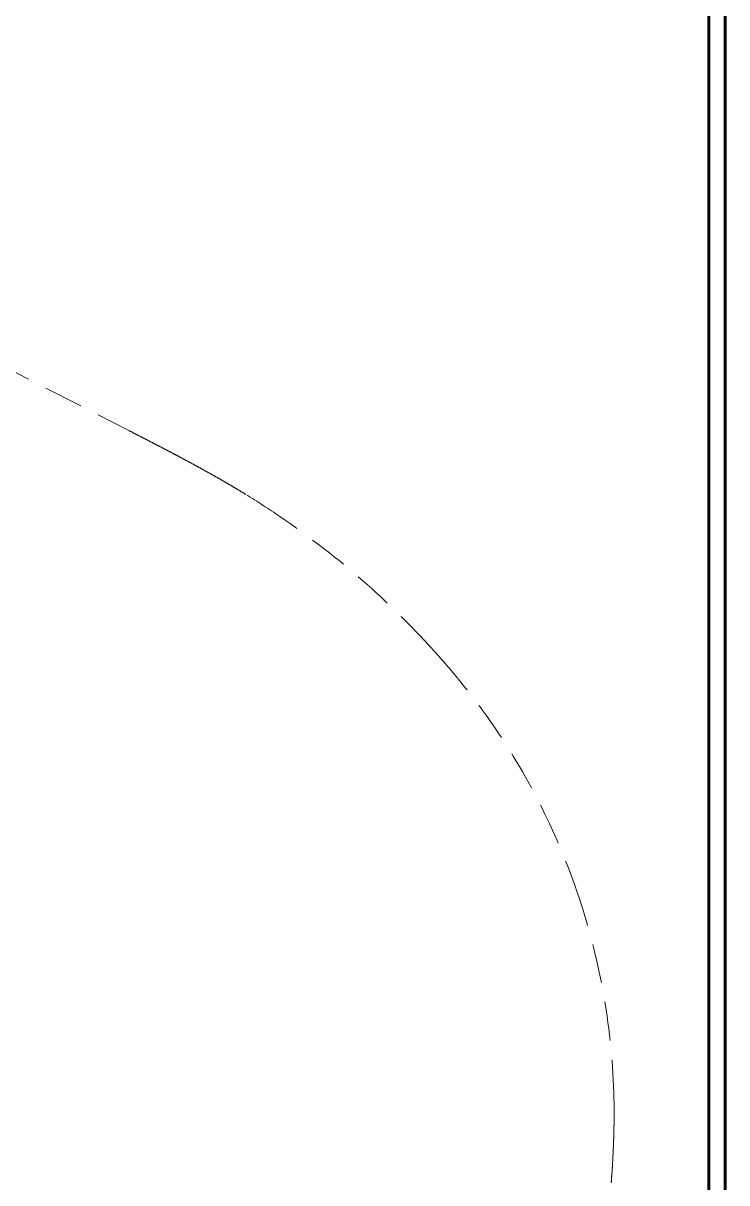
# Model space of a CAD drawing. Header units: inches. Extents: x 2611938 to 2614829, y 1265718 to 1269564.
# Drawn here: x 2613998 to 2614829, y 1266511 to 1267881 of the extents above; entities that cross this region are included whole.
import ezdxf

# ---------------------------------------------------------------- set-up
doc = ezdxf.new("R2010")
doc.units = ezdxf.units.IN
doc.header["$MEASUREMENT"] = 0
doc.linetypes.add('DASHED', pattern=[0.18, 0.12, -0.06])
doc.layers.add('0_', color=7, linetype='Continuous')
doc.layers.add('TPCLines_', color=7, linetype='Continuous')

msp = doc.modelspace()

# ---------------------------------------------------------------- linework, layer by layer
at = {"layer": '0_', "color": 201, "linetype": 'Continuous', "ltscale": 384.815002, "const_width": 3.85}
for points in [[(2611940.3, 1269561.7), (2611940.3, 1265719.7), (2614827.6, 1265719.7), (2614827.6, 1269561.7)], [(2611959.5, 1269542.4), (2611959.5, 1265738.9), (2614808.3, 1265738.9), (2614808.3, 1269542.4)]]:
    msp.add_lwpolyline(points, close=True, dxfattribs=at)
at = {"layer": 'TPCLines_', "color": 254, "linetype": 'DASHED', "lineweight": 0, "ltscale": 384.815002}
for p, q in [((2613532.5, 1267703.3, 210.1), (2614123.9, 1267399.3, 222.7)), ((2614123.9, 1267399.3, 222.7), (2614124.4, 1267399.1, 222.7)), ((2614124.4, 1267399.1, 222.7), (2614124.8, 1267398.9, 222.7)), ((2614124.8, 1267398.9, 222.7), (2614125.3, 1267398.6, 222.7)), ((2614125.3, 1267398.6, 222.7), (2614125.7, 1267398.4, 222.7)), ((2614125.7, 1267398.4, 222.7), (2614126.2, 1267398.2, 222.8)), ((2614126.2, 1267398.2, 222.8), (2614126.6, 1267398, 222.8)), ((2614126.6, 1267398, 222.8), (2614127.1, 1267397.7, 222.8)), ((2614127.1, 1267397.7, 222.8), (2614127.5, 1267397.5, 222.8)), ((2614127.5, 1267397.5, 222.8), (2614127.9, 1267397.3, 222.8)), ((2614127.9, 1267397.3, 222.8), (2614128.4, 1267397, 222.8)), ((2614128.4, 1267397, 222.8), (2614128.8, 1267396.8, 222.8)), ((2614128.8, 1267396.8, 222.8), (2614129.3, 1267396.6, 222.8)), ((2614129.3, 1267396.6, 222.8), (2614129.7, 1267396.4, 222.8)), ((2614129.7, 1267396.4, 222.8), (2614130.2, 1267396.1, 222.8)), ((2614130.2, 1267396.1, 222.8), (2614130.6, 1267395.9, 222.9)), ((2614130.6, 1267395.9, 222.9), (2614131.1, 1267395.7, 222.9)), ((2614131.1, 1267395.7, 222.9), (2614131.5, 1267395.4, 222.9)), ((2614131.5, 1267395.4, 222.9), (2614132, 1267395.2, 222.9)), ((2614132, 1267395.2, 222.9), (2614132.4, 1267395, 222.9)), ((2614132.4, 1267395, 222.9), (2614132.8, 1267394.8, 222.9)), ((2614132.8, 1267394.8, 222.9), (2614133.3, 1267394.5, 222.9)), ((2614133.3, 1267394.5, 222.9), (2614133.7, 1267394.3, 222.9)), ((2614133.7, 1267394.3, 222.9), (2614134.2, 1267394.1, 222.9)), ((2614134.2, 1267394.1, 222.9), (2614134.6, 1267393.8, 222.9)), ((2614134.6, 1267393.8, 222.9), (2614135.1, 1267393.6, 222.9)), ((2614135.1, 1267393.6, 222.9), (2614135.5, 1267393.4, 223)), ((2614135.5, 1267393.4, 223), (2614136, 1267393.1, 223)), ((2614136, 1267393.1, 223), (2614136.4, 1267392.9, 223)), ((2614136.4, 1267392.9, 223), (2614136.9, 1267392.7, 223)), ((2614136.9, 1267392.7, 223), (2614137.3, 1267392.5, 223)), ((2614137.3, 1267392.5, 223), (2614137.7, 1267392.2, 223)), ((2614137.7, 1267392.2, 223), (2614138.2, 1267392, 223)), ((2614138.2, 1267392, 223), (2614138.6, 1267391.8, 223)), ((2614138.6, 1267391.8, 223), (2614139.1, 1267391.5, 223)), ((2614139.1, 1267391.5, 223), (2614139.5, 1267391.3, 223)), ((2614139.5, 1267391.3, 223), (2614140, 1267391.1, 223.1)), ((2614140, 1267391.1, 223.1), (2614140.4, 1267390.9, 223.1)), ((2614140.4, 1267390.9, 223.1), (2614140.9, 1267390.6, 223.1)), ((2614140.9, 1267390.6, 223.1), (2614141.3, 1267390.4, 223.1)), ((2614141.3, 1267390.4, 223.1), (2614141.8, 1267390.2, 223.1)), ((2614141.8, 1267390.2, 223.1), (2614142.2, 1267389.9, 223.1)), ((2614142.2, 1267389.9, 223.1), (2614142.7, 1267389.7, 223.1)), ((2614142.7, 1267389.7, 223.1), (2614143.1, 1267389.5, 223.1)), ((2614143.1, 1267389.5, 223.1), (2614143.5, 1267389.2, 223.1)), ((2614143.5, 1267389.2, 223.1), (2614144, 1267389, 223.1)), ((2614144, 1267389, 223.1), (2614144.4, 1267388.8, 223.1)), ((2614144.4, 1267388.8, 223.1), (2614144.9, 1267388.6, 223.2)), ((2614144.9, 1267388.6, 223.2), (2614145.3, 1267388.3, 223.2)), ((2614145.3, 1267388.3, 223.2), (2614145.8, 1267388.1, 223.2)), ((2614145.8, 1267388.1, 223.2), (2614146.2, 1267387.9, 223.2)), ((2614146.2, 1267387.9, 223.2), (2614146.7, 1267387.6, 223.2)), ((2614146.7, 1267387.6, 223.2), (2614147.1, 1267387.4, 223.2)), ((2614147.1, 1267387.4, 223.2), (2614147.5, 1267387.2, 223.2)), ((2614147.5, 1267387.2, 223.2), (2614148, 1267386.9, 223.2)), ((2614148, 1267386.9, 223.2), (2614148.4, 1267386.7, 223.2)), ((2614148.4, 1267386.7, 223.2), (2614148.9, 1267386.5, 223.2)), ((2614148.9, 1267386.5, 223.2), (2614149.3, 1267386.3, 223.3)), ((2614149.3, 1267386.3, 223.3), (2614149.8, 1267386, 223.3)), ((2614149.8, 1267386, 223.3), (2614150.2, 1267385.8, 223.3)), ((2614150.2, 1267385.8, 223.3), (2614150.7, 1267385.6, 223.3)), ((2614150.7, 1267385.6, 223.3), (2614151.1, 1267385.3, 223.3)), ((2614151.1, 1267385.3, 223.3), (2614151.6, 1267385.1, 223.3)), ((2614151.6, 1267385.1, 223.3), (2614152, 1267384.9, 223.3)), ((2614152, 1267384.9, 223.3), (2614152.4, 1267384.6, 223.3)), ((2614152.4, 1267384.6, 223.3), (2614152.9, 1267384.4, 223.3)), ((2614152.9, 1267384.4, 223.3), (2614153.3, 1267384.2, 223.3)), ((2614153.3, 1267384.2, 223.3), (2614153.8, 1267383.9, 223.3)), ((2614153.8, 1267383.9, 223.3), (2614154.2, 1267383.7, 223.4)), ((2614154.2, 1267383.7, 223.4), (2614154.7, 1267383.5, 223.4)), ((2614154.7, 1267383.5, 223.4), (2614155.1, 1267383.3, 223.4)), ((2614155.1, 1267383.3, 223.4), (2614155.6, 1267383, 223.4)), ((2614155.6, 1267383, 223.4), (2614156, 1267382.8, 223.4)), ((2614156, 1267382.8, 223.4), (2614156.4, 1267382.6, 223.4)), ((2614156.4, 1267382.6, 223.4), (2614156.9, 1267382.3, 223.4)), ((2614156.9, 1267382.3, 223.4), (2614157.3, 1267382.1, 223.4)), ((2614157.3, 1267382.1, 223.4), (2614157.8, 1267381.9, 223.4)), ((2614157.8, 1267381.9, 223.4), (2614158.2, 1267381.6, 223.4)), ((2614158.2, 1267381.6, 223.4), (2614158.7, 1267381.4, 223.5)), ((2614158.7, 1267381.4, 223.5), (2614159.1, 1267381.2, 223.5)), ((2614159.1, 1267381.2, 223.5), (2614159.6, 1267380.9, 223.5)), ((2614159.6, 1267380.9, 223.5), (2614160, 1267380.7, 223.5)), ((2614160, 1267380.7, 223.5), (2614160.5, 1267380.5, 223.5)), ((2614160.5, 1267380.5, 223.5), (2614160.9, 1267380.3, 223.5)), ((2614160.9, 1267380.3, 223.5), (2614161.3, 1267380, 223.5)), ((2614161.3, 1267380, 223.5), (2614161.8, 1267379.8, 223.5)), ((2614161.8, 1267379.8, 223.5), (2614162.2, 1267379.6, 223.5)), ((2614162.2, 1267379.6, 223.5), (2614162.7, 1267379.3, 223.5)), ((2614162.7, 1267379.3, 223.5), (2614163.1, 1267379.1, 223.5)), ((2614163.1, 1267379.1, 223.5), (2614163.6, 1267378.9, 223.6)), ((2614163.6, 1267378.9, 223.6), (2614164, 1267378.6, 223.6)), ((2614164, 1267378.6, 223.6), (2614164.5, 1267378.4, 223.6)), ((2614164.5, 1267378.4, 223.6), (2614164.9, 1267378.2, 223.6)), ((2614164.9, 1267378.2, 223.6), (2614165.3, 1267377.9, 223.6)), ((2614165.3, 1267377.9, 223.6), (2614165.8, 1267377.7, 223.6)), ((2614165.8, 1267377.7, 223.6), (2614166.2, 1267377.5, 223.6)), ((2614166.2, 1267377.5, 223.6), (2614166.7, 1267377.2, 223.6)), ((2614166.7, 1267377.2, 223.6), (2614167.1, 1267377, 223.6)), ((2614167.1, 1267377, 223.6), (2614167.6, 1267376.8, 223.6)), ((2614167.6, 1267376.8, 223.6), (2614168, 1267376.5, 223.7)), ((2614168, 1267376.5, 223.7), (2614168.4, 1267376.3, 223.7)), ((2614168.4, 1267376.3, 223.7), (2614168.9, 1267376.1, 223.7)), ((2614168.9, 1267376.1, 223.7), (2614169.3, 1267375.8, 223.7)), ((2614169.3, 1267375.8, 223.7), (2614169.8, 1267375.6, 223.7)), ((2614169.8, 1267375.6, 223.7), (2614170.2, 1267375.4, 223.7)), ((2614170.2, 1267375.4, 223.7), (2614170.7, 1267375.1, 223.7)), ((2614170.7, 1267375.1, 223.7), (2614171.1, 1267374.9, 223.7)), ((2614171.1, 1267374.9, 223.7), (2614171.6, 1267374.7, 223.7)), ((2614171.6, 1267374.7, 223.7), (2614172, 1267374.4, 223.7)), ((2614172, 1267374.4, 223.7), (2614172.4, 1267374.2, 223.7)), ((2614172.4, 1267374.2, 223.7), (2614172.9, 1267374, 223.8)), ((2614172.9, 1267374, 223.8), (2614173.3, 1267373.7, 223.8)), ((2614173.3, 1267373.7, 223.8), (2614173.8, 1267373.5, 223.8)), ((2614173.8, 1267373.5, 223.8), (2614174.2, 1267373.3, 223.8)), ((2614174.2, 1267373.3, 223.8), (2614174.7, 1267373, 223.8)), ((2614174.7, 1267373, 223.8), (2614175.1, 1267372.8, 223.8)), ((2614175.1, 1267372.8, 223.8), (2614175.5, 1267372.6, 223.8)), ((2614175.5, 1267372.6, 223.8), (2614176, 1267372.3, 223.8)), ((2614176, 1267372.3, 223.8), (2614176.4, 1267372.1, 223.8)), ((2614176.4, 1267372.1, 223.8), (2614176.9, 1267371.9, 223.8)), ((2614176.9, 1267371.9, 223.8), (2614177.3, 1267371.6, 223.9)), ((2614177.3, 1267371.6, 223.9), (2614177.8, 1267371.4, 223.9)), ((2614177.8, 1267371.4, 223.9), (2614178.2, 1267371.2, 223.9)), ((2614178.2, 1267371.2, 223.9), (2614178.6, 1267370.9, 223.9)), ((2614178.6, 1267370.9, 223.9), (2614179.1, 1267370.7, 223.9)), ((2614179.1, 1267370.7, 223.9), (2614179.5, 1267370.5, 223.9)), ((2614179.5, 1267370.5, 223.9), (2614180, 1267370.2, 223.9)), ((2614180, 1267370.2, 223.9), (2614180.4, 1267370, 223.9)), ((2614180.4, 1267370, 223.9), (2614180.9, 1267369.8, 223.9)), ((2614180.9, 1267369.8, 223.9), (2614181.3, 1267369.5, 223.9)), ((2614181.3, 1267369.5, 223.9), (2614181.7, 1267369.3, 223.9)), ((2614181.7, 1267369.3, 223.9), (2614182.2, 1267369.1, 224)), ((2614182.2, 1267369.1, 224), (2614182.6, 1267368.8, 224)), ((2614182.6, 1267368.8, 224), (2614183.1, 1267368.6, 224)), ((2614183.1, 1267368.6, 224), (2614183.5, 1267368.4, 224)), ((2614183.5, 1267368.4, 224), (2614184, 1267368.1, 224)), ((2614184, 1267368.1, 224), (2614184.4, 1267367.9, 224)), ((2614184.4, 1267367.9, 224), (2614184.8, 1267367.7, 224)), ((2614184.8, 1267367.7, 224), (2614185.3, 1267367.4, 224)), ((2614185.3, 1267367.4, 224), (2614185.7, 1267367.2, 224)), ((2614185.7, 1267367.2, 224), (2614186.2, 1267366.9, 224)), ((2614186.2, 1267366.9, 224), (2614186.6, 1267366.7, 224.1)), ((2614186.6, 1267366.7, 224.1), (2614187.1, 1267366.5, 224.1)), ((2614187.1, 1267366.5, 224.1), (2614187.5, 1267366.2, 224.1)), ((2614187.5, 1267366.2, 224.1), (2614187.9, 1267366, 224.1)), ((2614187.9, 1267366, 224.1), (2614188.4, 1267365.8, 224.1)), ((2614188.4, 1267365.8, 224.1), (2614188.8, 1267365.5, 224.1)), ((2614188.8, 1267365.5, 224.1), (2614189.3, 1267365.3, 224.1)), ((2614189.3, 1267365.3, 224.1), (2614189.7, 1267365.1, 224.1)), ((2614189.7, 1267365.1, 224.1), (2614190.1, 1267364.8, 224.1)), ((2614190.1, 1267364.8, 224.1), (2614190.6, 1267364.6, 224.1)), ((2614190.6, 1267364.6, 224.1), (2614191, 1267364.3, 224.1)), ((2614191, 1267364.3, 224.1), (2614191.5, 1267364.1, 224.2)), ((2614191.5, 1267364.1, 224.2), (2614191.9, 1267363.9, 224.2)), ((2614191.9, 1267363.9, 224.2), (2614192.4, 1267363.6, 224.2)), ((2614192.4, 1267363.6, 224.2), (2614192.8, 1267363.4, 224.2)), ((2614192.8, 1267363.4, 224.2), (2614193.2, 1267363.2, 224.2)), ((2614193.2, 1267363.2, 224.2), (2614193.7, 1267362.9, 224.2)), ((2614193.7, 1267362.9, 224.2), (2614194.1, 1267362.7, 224.2)), ((2614194.1, 1267362.7, 224.2), (2614194.6, 1267362.4, 224.2)), ((2614194.6, 1267362.4, 224.2), (2614195, 1267362.2, 224.2)), ((2614195, 1267362.2, 224.2), (2614195.4, 1267362, 224.2)), ((2614195.4, 1267362, 224.2), (2614195.9, 1267361.7, 224.3)), ((2614195.9, 1267361.7, 224.3), (2614196.3, 1267361.5, 224.3)), ((2614196.3, 1267361.5, 224.3), (2614196.8, 1267361.3, 224.3)), ((2614196.8, 1267361.3, 224.3), (2614197.2, 1267361, 224.3)), ((2614197.2, 1267361, 224.3), (2614197.6, 1267360.8, 224.3)), ((2614197.6, 1267360.8, 224.3), (2614198.1, 1267360.5, 224.3)), ((2614198.1, 1267360.5, 224.3), (2614198.5, 1267360.3, 224.3)), ((2614198.5, 1267360.3, 224.3), (2614199, 1267360.1, 224.3)), ((2614199, 1267360.1, 224.3), (2614199.4, 1267359.8, 224.3)), ((2614199.4, 1267359.8, 224.3), (2614199.9, 1267359.6, 224.3)), ((2614199.9, 1267359.6, 224.3), (2614200.3, 1267359.3, 224.3)), ((2614200.3, 1267359.3, 224.3), (2614200.7, 1267359.1, 224.4)), ((2614200.7, 1267359.1, 224.4), (2614201.2, 1267358.9, 224.4)), ((2614201.2, 1267358.9, 224.4), (2614201.6, 1267358.6, 224.4)), ((2614201.6, 1267358.6, 224.4), (2614202.1, 1267358.4, 224.4)), ((2614202.1, 1267358.4, 224.4), (2614202.5, 1267358.1, 224.4)), ((2614202.5, 1267358.1, 224.4), (2614202.9, 1267357.9, 224.4)), ((2614202.9, 1267357.9, 224.4), (2614203.4, 1267357.7, 224.4)), ((2614203.4, 1267357.7, 224.4), (2614203.8, 1267357.4, 224.4)), ((2614203.8, 1267357.4, 224.4), (2614204.3, 1267357.2, 224.4)), ((2614204.3, 1267357.2, 224.4), (2614204.7, 1267356.9, 224.4)), ((2614204.7, 1267356.9, 224.4), (2614205.1, 1267356.7, 224.5)), ((2614205.1, 1267356.7, 224.5), (2614205.6, 1267356.5, 224.5)), ((2614205.6, 1267356.5, 224.5), (2614206, 1267356.2, 224.5)), ((2614206, 1267356.2, 224.5), (2614206.4, 1267356, 224.5)), ((2614206.4, 1267356, 224.5), (2614206.9, 1267355.7, 224.5)), ((2614206.9, 1267355.7, 224.5), (2614207.3, 1267355.5, 224.5)), ((2614207.3, 1267355.5, 224.5), (2614207.8, 1267355.3, 224.5)), ((2614207.8, 1267355.3, 224.5), (2614208.2, 1267355, 224.5)), ((2614208.2, 1267355, 224.5), (2614208.6, 1267354.8, 224.5)), ((2614208.6, 1267354.8, 224.5), (2614209.1, 1267354.5, 224.5)), ((2614209.1, 1267354.5, 224.5), (2614209.5, 1267354.3, 224.5)), ((2614209.5, 1267354.3, 224.5), (2614210, 1267354, 224.6)), ((2614210, 1267354, 224.6), (2614210.4, 1267353.8, 224.6)), ((2614210.4, 1267353.8, 224.6), (2614210.8, 1267353.6, 224.6)), ((2614210.8, 1267353.6, 224.6), (2614211.3, 1267353.3, 224.6)), ((2614211.3, 1267353.3, 224.6), (2614211.7, 1267353.1, 224.6)), ((2614211.7, 1267353.1, 224.6), (2614212.2, 1267352.8, 224.6)), ((2614212.2, 1267352.8, 224.6), (2614212.6, 1267352.6, 224.6)), ((2614212.6, 1267352.6, 224.6), (2614213, 1267352.3, 224.6)), ((2614213, 1267352.3, 224.6), (2614213.5, 1267352.1, 224.6)), ((2614213.5, 1267352.1, 224.6), (2614213.9, 1267351.9, 224.6)), ((2614213.9, 1267351.9, 224.6), (2614214.3, 1267351.6, 224.7)), ((2614214.3, 1267351.6, 224.7), (2614214.8, 1267351.4, 224.7)), ((2614214.8, 1267351.4, 224.7), (2614215.2, 1267351.1, 224.7)), ((2614215.2, 1267351.1, 224.7), (2614215.7, 1267350.9, 224.7)), ((2614215.7, 1267350.9, 224.7), (2614216.1, 1267350.6, 224.7)), ((2614216.1, 1267350.6, 224.7), (2614216.5, 1267350.4, 224.7)), ((2614216.5, 1267350.4, 224.7), (2614217, 1267350.2, 224.7)), ((2614217, 1267350.2, 224.7), (2614217.4, 1267349.9, 224.7)), ((2614217.4, 1267349.9, 224.7), (2614217.8, 1267349.7, 224.7)), ((2614217.8, 1267349.7, 224.7), (2614218.3, 1267349.4, 224.7)), ((2614218.3, 1267349.4, 224.7), (2614218.7, 1267349.2, 224.7)), ((2614218.7, 1267349.2, 224.7), (2614219.2, 1267348.9, 224.8)), ((2614219.2, 1267348.9, 224.8), (2614219.6, 1267348.7, 224.8)), ((2614219.6, 1267348.7, 224.8), (2614220, 1267348.4, 224.8)), ((2614220, 1267348.4, 224.8), (2614220.5, 1267348.2, 224.8)), ((2614220.5, 1267348.2, 224.8), (2614220.9, 1267347.9, 224.8)), ((2614220.9, 1267347.9, 224.8), (2614221.3, 1267347.7, 224.8)), ((2614221.3, 1267347.7, 224.8), (2614221.8, 1267347.5, 224.8)), ((2614221.8, 1267347.5, 224.8), (2614222.2, 1267347.2, 224.8)), ((2614222.2, 1267347.2, 224.8), (2614222.7, 1267347, 224.8)), ((2614222.7, 1267347, 224.8), (2614223.1, 1267346.7, 224.8)), ((2614223.1, 1267346.7, 224.8), (2614223.5, 1267346.5, 224.9)), ((2614223.5, 1267346.5, 224.9), (2614224, 1267346.2, 224.9)), ((2614224, 1267346.2, 224.9), (2614224.4, 1267346, 224.9)), ((2614224.4, 1267346, 224.9), (2614224.8, 1267345.7, 224.9)), ((2614224.8, 1267345.7, 224.9), (2614225.3, 1267345.5, 224.9)), ((2614225.3, 1267345.5, 224.9), (2614225.7, 1267345.2, 224.9)), ((2614225.7, 1267345.2, 224.9), (2614226.1, 1267345, 224.9)), ((2614226.1, 1267345, 224.9), (2614226.6, 1267344.7, 224.9)), ((2614226.6, 1267344.7, 224.9), (2614227, 1267344.5, 224.9)), ((2614227, 1267344.5, 224.9), (2614227.5, 1267344.2, 224.9)), ((2614227.5, 1267344.2, 224.9), (2614227.9, 1267344, 224.9)), ((2614227.9, 1267344, 224.9), (2614228.3, 1267343.7, 225)), ((2614228.3, 1267343.7, 225), (2614228.8, 1267343.5, 225)), ((2614228.8, 1267343.5, 225), (2614229.2, 1267343.3, 225)), ((2614229.2, 1267343.3, 225), (2614229.6, 1267343, 225)), ((2614229.6, 1267343, 225), (2614230.1, 1267342.8, 225)), ((2614230.1, 1267342.8, 225), (2614230.5, 1267342.5, 225)), ((2614230.5, 1267342.5, 225), (2614230.9, 1267342.3, 225)), ((2614230.9, 1267342.3, 225), (2614231.4, 1267342, 225)), ((2614231.4, 1267342, 225), (2614231.8, 1267341.8, 225)), ((2614231.8, 1267341.8, 225), (2614232.2, 1267341.5, 225)), ((2614232.2, 1267341.5, 225), (2614232.7, 1267341.3, 225.1)), ((2614232.7, 1267341.3, 225.1), (2614233.1, 1267341, 225.1)), ((2614233.1, 1267341, 225.1), (2614233.5, 1267340.8, 225.1)), ((2614233.5, 1267340.8, 225.1), (2614234, 1267340.5, 225.1)), ((2614234, 1267340.5, 225.1), (2614234.4, 1267340.3, 225.1)), ((2614234.4, 1267340.3, 225.1), (2614234.8, 1267340, 225.1)), ((2614234.8, 1267340, 225.1), (2614235.3, 1267339.8, 225.1)), ((2614235.3, 1267339.8, 225.1), (2614235.7, 1267339.5, 225.1)), ((2614235.7, 1267339.5, 225.1), (2614236.1, 1267339.3, 225.1)), ((2614236.1, 1267339.3, 225.1), (2614236.6, 1267339, 225.1)), ((2614236.6, 1267339, 225.1), (2614237, 1267338.7, 225.1)), ((2614237, 1267338.7, 225.1), (2614237.4, 1267338.5, 225.2)), ((2614237.4, 1267338.5, 225.2), (2614237.9, 1267338.2, 225.2)), ((2614237.9, 1267338.2, 225.2), (2614238.3, 1267338, 225.2)), ((2614238.3, 1267338, 225.2), (2614238.7, 1267337.7, 225.2)), ((2614238.7, 1267337.7, 225.2), (2614239.2, 1267337.5, 225.2)), ((2614239.2, 1267337.5, 225.2), (2614239.6, 1267337.2, 225.2)), ((2614239.6, 1267337.2, 225.2), (2614240, 1267337, 225.2)), ((2614240, 1267337, 225.2), (2614240.5, 1267336.7, 225.2)), ((2614240.5, 1267336.7, 225.2), (2614240.9, 1267336.5, 225.2)), ((2614240.9, 1267336.5, 225.2), (2614241.3, 1267336.2, 225.2)), ((2614241.3, 1267336.2, 225.2), (2614241.8, 1267336, 225.3)), ((2614241.8, 1267336, 225.3), (2614242.2, 1267335.7, 225.3)), ((2614242.2, 1267335.7, 225.3), (2614242.6, 1267335.5, 225.3)), ((2614242.6, 1267335.5, 225.3), (2614243.1, 1267335.2, 225.3)), ((2614243.1, 1267335.2, 225.3), (2614243.5, 1267335, 225.3)), ((2614243.5, 1267335, 225.3), (2614243.9, 1267334.7, 225.3)), ((2614243.9, 1267334.7, 225.3), (2614244.4, 1267334.4, 225.3)), ((2614244.4, 1267334.4, 225.3), (2614244.8, 1267334.2, 225.3)), ((2614244.8, 1267334.2, 225.3), (2614245.2, 1267333.9, 225.3)), ((2614245.2, 1267333.9, 225.3), (2614245.7, 1267333.7, 225.3)), ((2614245.7, 1267333.7, 225.3), (2614246.1, 1267333.4, 225.3)), ((2614246.1, 1267333.4, 225.3), (2614246.5, 1267333.2, 225.4)), ((2614246.5, 1267333.2, 225.4), (2614246.9, 1267332.9, 225.4)), ((2614246.9, 1267332.9, 225.4), (2614247.4, 1267332.7, 225.4)), ((2614247.4, 1267332.7, 225.4), (2614247.8, 1267332.4, 225.4)), ((2614247.8, 1267332.4, 225.4), (2614248.2, 1267332.1, 225.4)), ((2614248.2, 1267332.1, 225.4), (2614248.7, 1267331.9, 225.4)), ((2614248.7, 1267331.9, 225.4), (2614249.1, 1267331.6, 225.4)), ((2614249.1, 1267331.6, 225.4), (2614249.5, 1267331.4, 225.4)), ((2614249.5, 1267331.4, 225.4), (2614250, 1267331.1, 225.4)), ((2614250, 1267331.1, 225.4), (2614250.4, 1267330.9, 225.4)), ((2614250.4, 1267330.9, 225.4), (2614250.8, 1267330.6, 225.5)), ((2614250.8, 1267330.6, 225.5), (2614251.3, 1267330.3, 225.5)), ((2614251.3, 1267330.3, 225.5), (2614251.7, 1267330.1, 225.5)), ((2614251.7, 1267330.1, 225.5), (2614252.1, 1267329.8, 225.5)), ((2614252.1, 1267329.8, 225.5), (2614252.5, 1267329.6, 225.5)), ((2614252.5, 1267329.6, 225.5), (2614253, 1267329.3, 225.5)), ((2614253, 1267329.3, 225.5), (2614253.4, 1267329.1, 225.5)), ((2614253.4, 1267329.1, 225.5), (2614253.8, 1267328.8, 225.5)), ((2614253.8, 1267328.8, 225.5), (2614254.3, 1267328.5, 225.5)), ((2614254.3, 1267328.5, 225.5), (2614254.7, 1267328.3, 225.5)), ((2614254.7, 1267328.3, 225.5), (2614255.1, 1267328, 225.5)), ((2614255.1, 1267328, 225.5), (2614255.5, 1267327.8, 225.6)), ((2614255.5, 1267327.8, 225.6), (2614256, 1267327.5, 225.6)), ((2614256, 1267327.5, 225.6), (2614256.4, 1267327.2, 225.6)), ((2614256.4, 1267327.2, 225.6), (2614256.8, 1267327, 225.6)), ((2614256.8, 1267327, 225.6), (2614257.3, 1267326.7, 225.6)), ((2614257.3, 1267326.7, 225.6), (2614257.7, 1267326.5, 225.6)), ((2614257.7, 1267326.5, 225.6), (2614258.1, 1267326.2, 225.6)), ((2614258.1, 1267326.2, 225.6), (2614258.5, 1267325.9, 225.6)), ((2614258.5, 1267325.9, 225.6), (2614259, 1267325.7, 225.6)), ((2614259, 1267325.7, 225.6), (2614259.4, 1267325.4, 225.6)), ((2614259.4, 1267325.4, 225.6), (2614259.8, 1267325.1, 225.7)), ((2614259.8, 1267325.1, 225.7), (2614260.3, 1267324.9, 225.7)), ((2614260.3, 1267324.9, 225.7), (2614260.7, 1267324.6, 225.7)), ((2614260.7, 1267324.6, 225.7), (2614261.1, 1267324.4, 225.7)), ((2614261.1, 1267324.4, 225.7), (2614261.5, 1267324.1, 225.7)), ((2614490.9, 1267131.3, 235.6), (2614491.2, 1267130.9, 235.7)), ((2614491.2, 1267130.9, 235.7), (2614491.6, 1267130.5, 235.7)), ((2614491.6, 1267130.5, 235.7), (2614491.9, 1267130.2, 235.7)), ((2614491.9, 1267130.2, 235.7), (2614492.2, 1267129.8, 235.7)), ((2614492.2, 1267129.8, 235.7), (2614492.6, 1267129.4, 235.8)), ((2614492.6, 1267129.4, 235.8), (2614492.9, 1267129, 235.8)), ((2614492.9, 1267129, 235.8), (2614493.2, 1267128.7, 235.8)), ((2614493.2, 1267128.7, 235.8), (2614493.5, 1267128.3, 235.8)), ((2614493.5, 1267128.3, 235.8), (2614493.9, 1267127.9, 235.9)), ((2614493.9, 1267127.9, 235.9), (2614494.2, 1267127.5, 235.9)), ((2614494.2, 1267127.5, 235.9), (2614494.5, 1267127.1, 235.9)), ((2614494.5, 1267127.1, 235.9), (2614494.9, 1267126.8, 235.9)), ((2614494.9, 1267126.8, 235.9), (2614495.2, 1267126.4, 236)), ((2614495.2, 1267126.4, 236), (2614495.5, 1267126, 236)), ((2614495.5, 1267126, 236), (2614495.9, 1267125.6, 236)), ((2614495.9, 1267125.6, 236), (2614496.2, 1267125.3, 236)), ((2614496.2, 1267125.3, 236), (2614496.5, 1267124.9, 236.1)), ((2614496.5, 1267124.9, 236.1), (2614496.8, 1267124.5, 236.1)), ((2614496.8, 1267124.5, 236.1), (2614497.2, 1267124.1, 236.1)), ((2614497.2, 1267124.1, 236.1), (2614497.5, 1267123.7, 236.1)), ((2614497.5, 1267123.7, 236.1), (2614497.8, 1267123.4, 236.2)), ((2614497.8, 1267123.4, 236.2), (2614498.2, 1267123, 236.2)), ((2614498.2, 1267123, 236.2), (2614498.5, 1267122.6, 236.2)), ((2614498.5, 1267122.6, 236.2), (2614498.8, 1267122.2, 236.2)), ((2614498.8, 1267122.2, 236.2), (2614499.1, 1267121.8, 236.3)), ((2614499.1, 1267121.8, 236.3), (2614499.5, 1267121.5, 236.3)), ((2614499.5, 1267121.5, 236.3), (2614499.8, 1267121.1, 236.3)), ((2614499.8, 1267121.1, 236.3), (2614500.1, 1267120.7, 236.3)), ((2614500.1, 1267120.7, 236.3), (2614500.5, 1267120.3, 236.4)), ((2614500.5, 1267120.3, 236.4), (2614500.8, 1267119.9, 236.4)), ((2614500.8, 1267119.9, 236.4), (2614501.1, 1267119.6, 236.4)), ((2614501.1, 1267119.6, 236.4), (2614501.4, 1267119.2, 236.4)), ((2614501.4, 1267119.2, 236.4), (2614501.8, 1267118.8, 236.5)), ((2614501.8, 1267118.8, 236.5), (2614502.1, 1267118.4, 236.5)), ((2614502.1, 1267118.4, 236.5), (2614502.4, 1267118, 236.5)), ((2614502.4, 1267118, 236.5), (2614502.7, 1267117.6, 236.5)), ((2614502.7, 1267117.6, 236.5), (2614503.1, 1267117.3, 236.6)), ((2614503.1, 1267117.3, 236.6), (2614503.4, 1267116.9, 236.6)), ((2614503.4, 1267116.9, 236.6), (2614503.7, 1267116.5, 236.6)), ((2614503.7, 1267116.5, 236.6), (2614504, 1267116.1, 236.6)), ((2614504, 1267116.1, 236.6), (2614504.4, 1267115.7, 236.7)), ((2614504.4, 1267115.7, 236.7), (2614504.7, 1267115.3, 236.7)), ((2614504.7, 1267115.3, 236.7), (2614505, 1267115, 236.7)), ((2614505, 1267115, 236.7), (2614505.3, 1267114.6, 236.7)), ((2614505.3, 1267114.6, 236.7), (2614505.7, 1267114.2, 236.8)), ((2614505.7, 1267114.2, 236.8), (2614506, 1267113.8, 236.8)), ((2614506, 1267113.8, 236.8), (2614506.3, 1267113.4, 236.8)), ((2614506.3, 1267113.4, 236.8), (2614506.6, 1267113, 236.8)), ((2614506.6, 1267113, 236.8), (2614507, 1267112.7, 236.9)), ((2614507, 1267112.7, 236.9), (2614507.3, 1267112.3, 236.9)), ((2614507.3, 1267112.3, 236.9), (2614507.6, 1267111.9, 236.9)), ((2614507.6, 1267111.9, 236.9), (2614507.9, 1267111.5, 236.9)), ((2614507.9, 1267111.5, 236.9), (2614508.2, 1267111.1, 237)), ((2614508.2, 1267111.1, 237), (2614508.6, 1267110.7, 237)), ((2614508.6, 1267110.7, 237), (2614508.9, 1267110.3, 237)), ((2614508.9, 1267110.3, 237), (2614509.2, 1267110, 237)), ((2614509.2, 1267110, 237), (2614509.5, 1267109.6, 237.1)), ((2614509.5, 1267109.6, 237.1), (2614509.9, 1267109.2, 237.1)), ((2614509.9, 1267109.2, 237.1), (2614510.2, 1267108.8, 237.1)), ((2614510.2, 1267108.8, 237.1), (2614510.5, 1267108.4, 237.1)), ((2614510.5, 1267108.4, 237.1), (2614510.8, 1267108, 237.2)), ((2614510.8, 1267108, 237.2), (2614511.1, 1267107.6, 237.2)), ((2614696.3, 1266579, 256.4), (2614696.2, 1266578.5, 256.4)), ((2614696.2, 1266578.5, 256.4), (2614696.2, 1266578, 256.4)), ((2614696.2, 1266578, 256.4), (2614696.2, 1266577.5, 256.5)), ((2614696.2, 1266577.5, 256.5), (2614696.2, 1266577, 256.5)), ((2614696.2, 1266577, 256.5), (2614696.2, 1266576.5, 256.5)), ((2614696.3, 1266586, 256), (2614696.3, 1266585.5, 256.1)), ((2614696.3, 1266585.5, 256.1), (2614696.3, 1266585, 256.1)), ((2614696.3, 1266585, 256.1), (2614696.3, 1266584.5, 256.1)), ((2614696.3, 1266584.5, 256.1), (2614696.3, 1266584, 256.1)), ((2614696.3, 1266584, 256.1), (2614696.3, 1266583.5, 256.2)), ((2614696.3, 1266583.5, 256.2), (2614696.3, 1266583, 256.2)), ((2614696.3, 1266583, 256.2), (2614696.3, 1266582.5, 256.2)), ((2614696.3, 1266582.5, 256.2), (2614696.3, 1266582, 256.2)), ((2614696.3, 1266582, 256.2), (2614696.3, 1266581.5, 256.3)), ((2614696.3, 1266581.5, 256.3), (2614696.3, 1266581, 256.3)), ((2614696.3, 1266581, 256.3), (2614696.3, 1266580.5, 256.3)), ((2614696.3, 1266580.5, 256.3), (2614696.3, 1266580, 256.3)), ((2614696.3, 1266580, 256.3), (2614696.3, 1266579.5, 256.4)), ((2614696.3, 1266579.5, 256.4), (2614696.3, 1266579, 256.4)), ((2614695.9, 1266562.9, 257.2), (2614695.8, 1266562.4, 257.2)), ((2614696, 1266565.9, 257), (2614695.9, 1266565.4, 257)), ((2614695.9, 1266565.4, 257), (2614695.9, 1266564.9, 257.1)), ((2614695.9, 1266564.9, 257.1), (2614695.9, 1266564.4, 257.1)), ((2614695.9, 1266564.4, 257.1), (2614695.9, 1266563.9, 257.1)), ((2614695.9, 1266563.9, 257.1), (2614695.9, 1266563.4, 257.1)), ((2614695.9, 1266563.4, 257.1), (2614695.9, 1266562.9, 257.2)), ((2614696.1, 1266569.4, 256.8), (2614696, 1266568.9, 256.9)), ((2614696, 1266568.9, 256.9), (2614696, 1266568.4, 256.9)), ((2614696, 1266568.4, 256.9), (2614696, 1266567.9, 256.9)), ((2614696, 1266567.9, 256.9), (2614696, 1266567.4, 256.9)), ((2614696, 1266567.4, 256.9), (2614696, 1266566.9, 257)), ((2614696, 1266566.9, 257), (2614696, 1266566.4, 257)), ((2614696, 1266566.4, 257), (2614696, 1266565.9, 257)), ((2614696.2, 1266573.9, 256.6), (2614696.1, 1266573.4, 256.7)), ((2614696.1, 1266573.4, 256.7), (2614696.1, 1266572.9, 256.7)), ((2614696.1, 1266572.9, 256.7), (2614696.1, 1266572.4, 256.7)), ((2614696.1, 1266572.4, 256.7), (2614696.1, 1266571.9, 256.7)), ((2614696.1, 1266571.9, 256.7), (2614696.1, 1266571.4, 256.8)), ((2614696.1, 1266571.4, 256.8), (2614696.1, 1266570.9, 256.8)), ((2614696.1, 1266570.9, 256.8), (2614696.1, 1266570.4, 256.8)), ((2614696.1, 1266570.4, 256.8), (2614696.1, 1266569.9, 256.8)), ((2614696.1, 1266569.9, 256.8), (2614696.1, 1266569.4, 256.8)), ((2614696.2, 1266576.5, 256.5), (2614696.2, 1266576, 256.5)), ((2614696.2, 1266576, 256.5), (2614696.2, 1266575.5, 256.6)), ((2614696.2, 1266575.5, 256.6), (2614696.2, 1266574.9, 256.6)), ((2614696.2, 1266574.9, 256.6), (2614696.2, 1266574.4, 256.6)), ((2614696.2, 1266574.4, 256.6), (2614696.2, 1266573.9, 256.6)), ((2614695.4, 1266550.4, 257.8), (2614695.3, 1266549.9, 257.8)), ((2614695.3, 1266549.9, 257.8), (2614695.3, 1266549.4, 257.8)), ((2614695.3, 1266549.4, 257.8), (2614695.3, 1266548.9, 257.8)), ((2614695.5, 1266552.4, 257.7), (2614695.4, 1266551.9, 257.7)), ((2614695.4, 1266551.9, 257.7), (2614695.4, 1266551.4, 257.7)), ((2614695.4, 1266551.4, 257.7), (2614695.4, 1266550.9, 257.7)), ((2614695.4, 1266550.9, 257.7), (2614695.4, 1266550.4, 257.8)), ((2614695.6, 1266554.9, 257.6), (2614695.5, 1266554.4, 257.6)), ((2614695.5, 1266554.4, 257.6), (2614695.5, 1266553.9, 257.6)), ((2614695.5, 1266553.9, 257.6), (2614695.5, 1266553.4, 257.6)), ((2614695.5, 1266553.4, 257.6), (2614695.5, 1266552.9, 257.7)), ((2614695.5, 1266552.9, 257.7), (2614695.5, 1266552.4, 257.7)), ((2614695.7, 1266557.4, 257.4), (2614695.6, 1266556.9, 257.5)), ((2614695.6, 1266556.9, 257.5), (2614695.6, 1266556.4, 257.5)), ((2614695.6, 1266556.4, 257.5), (2614695.6, 1266555.9, 257.5)), ((2614695.6, 1266555.9, 257.5), (2614695.6, 1266555.4, 257.5)), ((2614695.6, 1266555.4, 257.5), (2614695.6, 1266554.9, 257.6)), ((2614695.8, 1266559.9, 257.3), (2614695.7, 1266559.4, 257.3)), ((2614695.7, 1266559.4, 257.3), (2614695.7, 1266558.9, 257.4)), ((2614695.7, 1266558.9, 257.4), (2614695.7, 1266558.4, 257.4)), ((2614695.7, 1266558.4, 257.4), (2614695.7, 1266557.9, 257.4)), ((2614695.7, 1266557.9, 257.4), (2614695.7, 1266557.4, 257.4)), ((2614695.8, 1266562.4, 257.2), (2614695.8, 1266561.9, 257.2)), ((2614695.8, 1266561.9, 257.2), (2614695.8, 1266561.4, 257.2)), ((2614695.8, 1266561.4, 257.2), (2614695.8, 1266560.9, 257.3)), ((2614695.8, 1266560.9, 257.3), (2614695.8, 1266560.4, 257.3)), ((2614695.8, 1266560.4, 257.3), (2614695.8, 1266559.9, 257.3)), ((2614694.7, 1266536.4, 258.5), (2614694.6, 1266535.9, 258.5)), ((2614694.6, 1266535.9, 258.5), (2614694.6, 1266535.4, 258.5)), ((2614694.8, 1266537.9, 258.4), (2614694.7, 1266537.4, 258.4)), ((2614694.7, 1266537.4, 258.4), (2614694.7, 1266536.9, 258.4)), ((2614694.7, 1266536.9, 258.4), (2614694.7, 1266536.4, 258.5)), ((2614694.9, 1266539.9, 258.3), (2614694.8, 1266539.4, 258.3)), ((2614694.8, 1266539.4, 258.3), (2614694.8, 1266538.9, 258.3)), ((2614694.8, 1266538.9, 258.3), (2614694.8, 1266538.4, 258.4)), ((2614694.8, 1266538.4, 258.4), (2614694.8, 1266537.9, 258.4)), ((2614695, 1266541.9, 258.2), (2614694.9, 1266541.4, 258.2)), ((2614694.9, 1266541.4, 258.2), (2614694.9, 1266540.9, 258.2)), ((2614694.9, 1266540.9, 258.2), (2614694.9, 1266540.4, 258.3)), ((2614694.9, 1266540.4, 258.3), (2614694.9, 1266539.9, 258.3)), ((2614695.1, 1266543.9, 258.1), (2614695, 1266543.4, 258.1)), ((2614695, 1266543.4, 258.1), (2614695, 1266542.9, 258.1)), ((2614695, 1266542.9, 258.1), (2614695, 1266542.4, 258.2)), ((2614695, 1266542.4, 258.2), (2614695, 1266541.9, 258.2)), ((2614695.2, 1266545.9, 258), (2614695.1, 1266545.4, 258)), ((2614695.1, 1266545.4, 258), (2614695.1, 1266544.9, 258)), ((2614695.1, 1266544.9, 258), (2614695.1, 1266544.4, 258.1)), ((2614695.1, 1266544.4, 258.1), (2614695.1, 1266543.9, 258.1)), ((2614695.3, 1266547.9, 257.9), (2614695.2, 1266547.4, 257.9)), ((2614695.2, 1266547.4, 257.9), (2614695.2, 1266546.9, 257.9)), ((2614695.2, 1266546.9, 257.9), (2614695.2, 1266546.4, 258)), ((2614695.2, 1266546.4, 258), (2614695.2, 1266545.9, 258)), ((2614695.3, 1266548.9, 257.8), (2614695.3, 1266548.4, 257.9)), ((2614695.3, 1266548.4, 257.9), (2614695.3, 1266547.9, 257.9)), ((2614693.9, 1266522.9, 259.1), (2614693.8, 1266522.4, 259.1)), ((2614693.8, 1266522.4, 259.1), (2614693.8, 1266521.9, 259.2)), ((2614693.8, 1266521.9, 259.2), (2614693.8, 1266521.4, 259.2)), ((2614694, 1266524.4, 259), (2614693.9, 1266523.9, 259.1)), ((2614693.9, 1266523.9, 259.1), (2614693.9, 1266523.4, 259.1)), ((2614693.9, 1266523.4, 259.1), (2614693.9, 1266522.9, 259.1)), ((2614694.1, 1266525.9, 259), (2614694, 1266525.4, 259)), ((2614694, 1266525.4, 259), (2614694, 1266524.9, 259)), ((2614694, 1266524.9, 259), (2614694, 1266524.4, 259)), ((2614694.2, 1266527.9, 258.9), (2614694.1, 1266527.4, 258.9)), ((2614694.1, 1266527.4, 258.9), (2614694.1, 1266526.9, 258.9)), ((2614694.1, 1266526.9, 258.9), (2614694.1, 1266526.4, 258.9)), ((2614694.1, 1266526.4, 258.9), (2614694.1, 1266525.9, 259)), ((2614694.3, 1266529.4, 258.8), (2614694.2, 1266528.9, 258.8)), ((2614694.2, 1266528.9, 258.8), (2614694.2, 1266528.4, 258.8)), ((2614694.2, 1266528.4, 258.8), (2614694.2, 1266527.9, 258.9)), ((2614694.4, 1266530.9, 258.7), (2614694.3, 1266530.4, 258.7)), ((2614694.3, 1266530.4, 258.7), (2614694.3, 1266529.9, 258.8)), ((2614694.3, 1266529.9, 258.8), (2614694.3, 1266529.4, 258.8)), ((2614694.5, 1266532.9, 258.6), (2614694.4, 1266532.4, 258.6)), ((2614694.4, 1266532.4, 258.6), (2614694.4, 1266531.9, 258.7)), ((2614694.4, 1266531.9, 258.7), (2614694.4, 1266531.4, 258.7)), ((2614694.4, 1266531.4, 258.7), (2614694.4, 1266530.9, 258.7)), ((2614694.6, 1266534.4, 258.6), (2614694.5, 1266533.9, 258.6)), ((2614694.5, 1266533.9, 258.6), (2614694.5, 1266533.4, 258.6)), ((2614694.5, 1266533.4, 258.6), (2614694.5, 1266532.9, 258.6)), ((2614694.6, 1266535.4, 258.5), (2614694.6, 1266534.9, 258.5)), ((2614694.6, 1266534.9, 258.5), (2614694.6, 1266534.4, 258.6)), ((2614693.2, 1266512.4, 259.6), (2614693.1, 1266511.9, 259.6)), ((2614693.1, 1266511.9, 259.6), (2614693.1, 1266511.4, 259.7)), ((2614693.1, 1266511.4, 259.7), (2614693.1, 1266510.9, 259.7)), ((2614693.3, 1266513.9, 259.5), (2614693.2, 1266513.4, 259.6)), ((2614693.2, 1266513.4, 259.6), (2614693.2, 1266512.9, 259.6)), ((2614693.2, 1266512.9, 259.6), (2614693.2, 1266512.4, 259.6)), ((2614693.4, 1266515.4, 259.5), (2614693.3, 1266514.9, 259.5)), ((2614693.3, 1266514.9, 259.5), (2614693.3, 1266514.4, 259.5)), ((2614693.3, 1266514.4, 259.5), (2614693.3, 1266513.9, 259.5)), ((2614693.5, 1266516.9, 259.4), (2614693.4, 1266516.4, 259.4)), ((2614693.4, 1266516.4, 259.4), (2614693.4, 1266515.9, 259.4)), ((2614693.4, 1266515.9, 259.4), (2614693.4, 1266515.4, 259.5)), ((2614693.6, 1266518.4, 259.3), (2614693.5, 1266517.9, 259.4)), ((2614693.5, 1266517.9, 259.4), (2614693.5, 1266517.4, 259.4)), ((2614693.5, 1266517.4, 259.4), (2614693.5, 1266516.9, 259.4)), ((2614693.7, 1266519.9, 259.3), (2614693.6, 1266519.4, 259.3)), ((2614693.6, 1266519.4, 259.3), (2614693.6, 1266518.9, 259.3)), ((2614693.6, 1266518.9, 259.3), (2614693.6, 1266518.4, 259.3)), ((2614693.8, 1266521.4, 259.2), (2614693.7, 1266520.9, 259.2)), ((2614693.7, 1266520.9, 259.2), (2614693.7, 1266520.5, 259.2)), ((2614693.7, 1266520.5, 259.2), (2614693.7, 1266520.4, 259.2)), ((2614693.7, 1266520.4, 259.2), (2614693.7, 1266519.9, 259.3))]:
    msp.add_line(p, q, dxfattribs=at)
for centre, radius, start, end in [((2613727, 1266455.4, 226.1), 1020, 55.7055, 58.3949), ((2613727, 1266455.4, 230.6), 1020, 42.661, 55.7055), ((2613727, 1266455.4, 235.1), 1020, 41.5028, 42.661), ((2613886.4, 1266592.1, 237.2), 810, 39.4199, 39.5271), ((2613886.4, 1266592.1, 241.2), 810, 23.5239, 39.4199), ((2613886.4, 1266592.1, 245.9), 810, 18.3801, 23.5239), ((2613886.4, 1266592.1, 250.7), 810, 1.2645, 18.3801), ((2613886.4, 1266592.1, 255.5), 810, 359.5645, 1.2645)]:
    msp.add_arc(centre, radius, start, end, dxfattribs=at)

doc.saveas('drawing.dxf')
